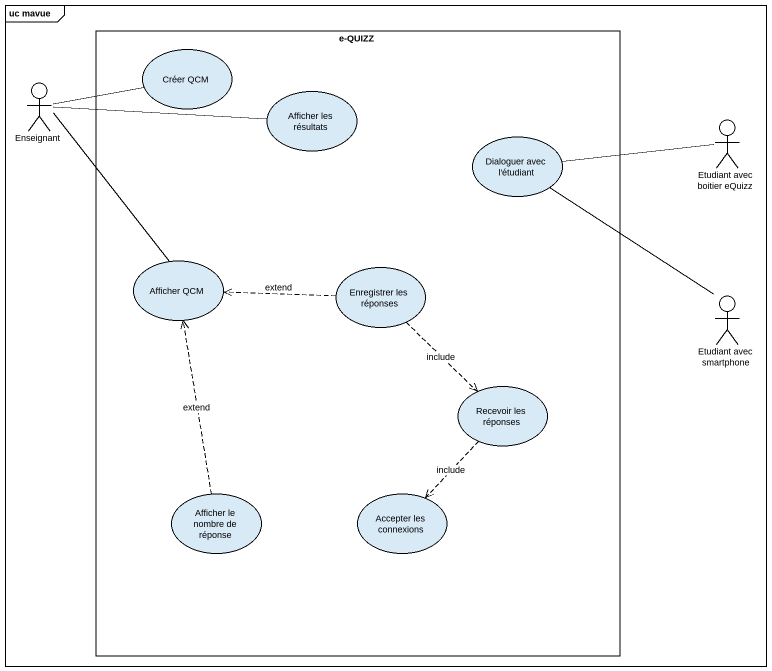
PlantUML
@startuml
mainframe uc mavue
rectangle "e-QUIZZ" as e_QUIZZ {
  usecase "Créer QCM" as Créer_QCM
  usecase "Afficher les résultats" as Afficher_les_résultats
  usecase "Dialoguer avec l'étudiant" as Dialoguer_avec_l_étudiant
  usecase "Afficher QCM" as Afficher_QCM
  usecase "Enregistrer les réponses" as Enregistrer_les_réponses
  usecase "Recevoir les réponses" as Recevoir_les_réponses
  usecase "Afficher le nombre de réponse" as Afficher_le_nombre_de
  usecase "Accepter les connexions" as Accepter_les_connexions
}
actor Enseignant
actor "Etudiant avec boitier eQuizz" as Etudiant_avec_boitier_eQuizz
actor "Etudiant avec smartphone" as Etudiant_avec_smartphone
Enseignant -right- Créer_QCM
Enseignant -right- Afficher_les_résultats
Enseignant -- Afficher_QCM
Etudiant_avec_boitier_eQuizz -left- Dialoguer_avec_l_étudiant
Enregistrer_les_réponses .left.> Afficher_QCM : extend
Enregistrer_les_réponses ..> Recevoir_les_réponses : include
Etudiant_avec_smartphone -up- Dialoguer_avec_l_étudiant
Recevoir_les_réponses ..> Accepter_les_connexions : include
Afficher_le_nombre_de .up.> Afficher_QCM : extend
@enduml
